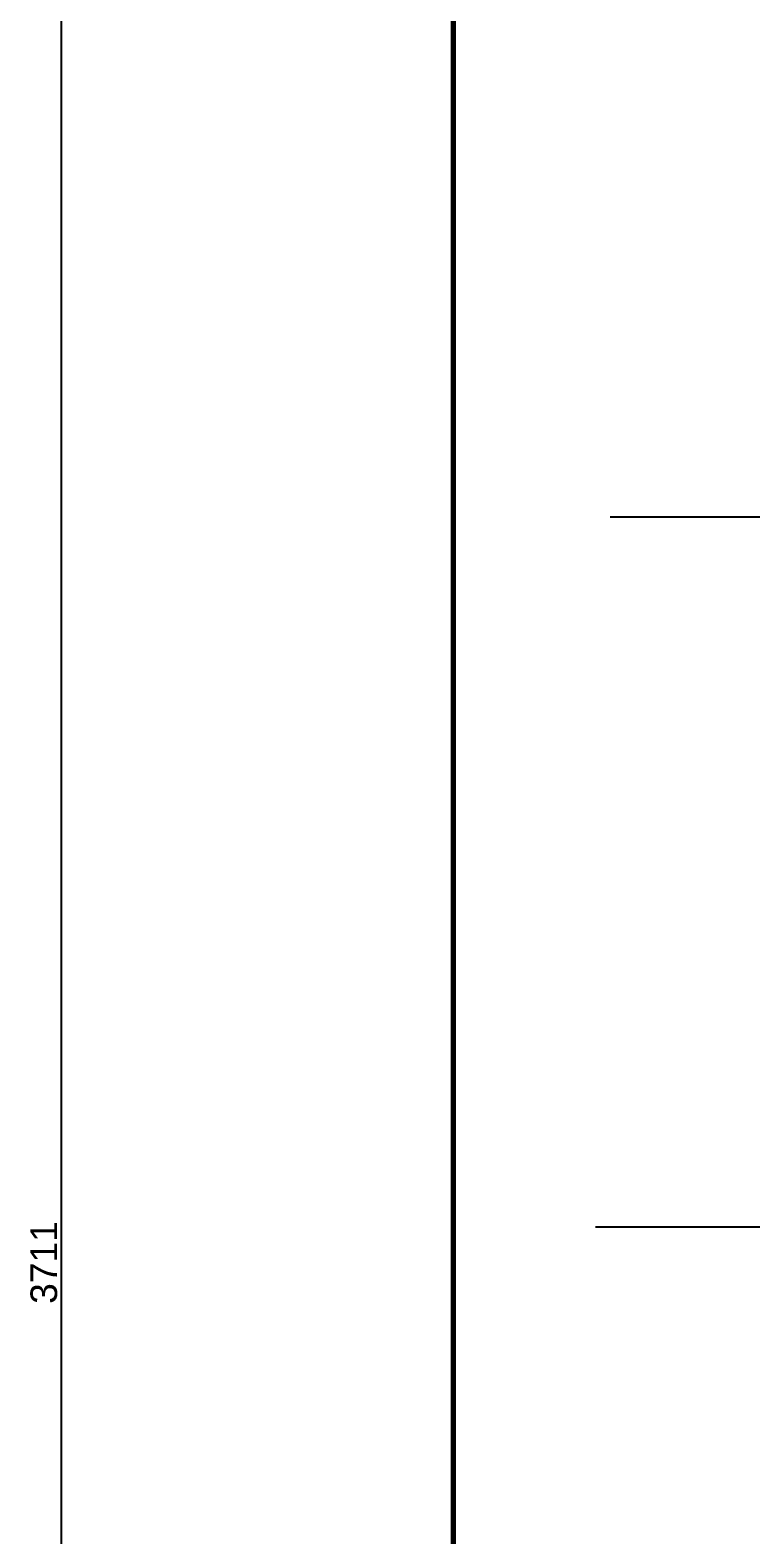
# Model space of a CAD drawing. Extents: x 250879 to 348495, y -51522 to -9360.
# Drawn here: x 301443 to 301850, y -22066 to -21219 of the extents above; entities that cross this region are included whole.
import ezdxf

# ---------------------------------------------------------------- set-up
doc = ezdxf.new("R2010")
doc.units = 0
doc.layers.get('0').update_dxf_attribs({"linetype": 'CONTINUOUS'})
doc.layers.get('DEFPOINTS').update_dxf_attribs({"color": 9, "linetype": 'CONTINUOUS'})
doc.layers.add('AXIS', color=1, linetype='CONTINUOUS')
doc.layers.add('WALL', color=7, linetype='CONTINUOUS')
doc.styles.get("Standard").update_dxf_attribs({"font": 'sanss___.ttf', "height": 15})
doc.dimstyles.new('STANDARD$0', dxfattribs={"dimscale": 0, "dimtxt": 12, "dimasz": 8, "dimexe": 15, "dimexo": 0.0625, "dimgap": 2, "dimtad": 1, "dimdec": 0, "dimzin": 0, "dimdsep": 46, "dimtxsty": 'Standard', "dimblk1": 'ARCHTICK', "dimblk2": 'ARCHTICK', "dimsah": 1, "dimcen": 0.09, "dimdle": 15, "dimclrd": 3, "dimclre": 3, "dimclrt": 3, "dimazin": 0, "dimtfac": 1, "dimtdec": 0, "dimtofl": 0, "dimtmove": 1, "dimatfit": 3, "dimldrblk": 'ARCHTICK', "dimfxl": 1.0455, "dimfxlon": 1, "dimtolj": 1, "dimtzin": 0, "dimarcsym": 0})

# ---------------------------------------------------------------- blocks, each defined once
blk = doc.blocks.new('AXISG')
at = {"layer": 'AXIS'}
for p, q in [((305595.81, -21492.83), (307936.9, -21492.83)), ((305587.52, -21892.83), (307936.9, -21892.83))]:
    blk.add_line(p, q, dxfattribs=at)
blk = doc.blocks.new('_ARCHTICK')
at = {"color": 0, "linetype": 'ByBlock', "const_width": 0.15}
blk.add_lwpolyline([(-0.5, -0.5), (0.5, 0.5)], dxfattribs=at)
blk = doc.blocks.new('*D23')
at = {"layer": 'DEFPOINTS', "color": 0, "linetype": 'Continuous', "transparency": 16777216}
for p in [(157318.42, -32835.69), (157097.41, -36546.69), (157318.42, -36546.69)]:
    blk.add_point(p, dxfattribs=at)
at = {"layer": 'WALL', "color": 3, "linetype": 'Continuous', "lineweight": -2, "transparency": 16777216}
for p, q in [((157097.41, -32820.69), (157097.41, -36561.69)), ((157098.45, -32835.69), (157082.41, -32835.69)), ((157098.45, -36546.69), (157082.41, -36546.69))]:
    blk.add_line(p, q, dxfattribs=at)
at = {"layer": 'WALL', "color": 3, "linetype": 'Continuous', "lineweight": -2, "transparency": 16777216, "xscale": 8, "yscale": 8, "zscale": 8}
for p, rotation in [((157097.41, -32835.69), 90), ((157097.41, -36546.69), 270)]:
    blk.add_blockref('_ARCHTICK', p, dxfattribs=dict(at, rotation=rotation))
at = {"layer": 'WALL', "color": 3, "linetype": 'Continuous', "transparency": 16777216, "insert": (157087.67, -34691.19), "char_height": 15, "attachment_point": 5, "rotation": 90}
blk.add_mtext('\\A1;3711', dxfattribs=at)
blk = doc.blocks.new('site77')
at = {"layer": 'WALL', "linetype": 'Continuous', "const_width": 3}
blk.add_lwpolyline([(159633.42, -32835.69), (157318.42, -32835.69), (157318.42, -36546.69), (159235.42, -36546.69)], dxfattribs=at)
at = {"layer": 'WALL', "linetype": 'Continuous'}
dim = blk.add_linear_dim(base=(157097.41, -36546.69), p1=(157318.42, -32835.69), p2=(157318.42, -36546.69), angle=90, dimstyle='STANDARD$0', override={"dimscale": 1}, dxfattribs=at)
dim.commit()
dim.dimension.update_dxf_attribs({"geometry": '*D23', "text_midpoint": (157087.67, -34691.19)})

msp = doc.modelspace()

# ---------------------------------------------------------------- linework, layer by layer
at = {"layer": 'AXIS'}
msp.add_line((301805.21671, -21892.83296), (304111.36989, -21892.83296), dxfattribs=at)

# ---------------------------------------------------------------- block references
at = {"layer": 'WALL', "linetype": 'Continuous'}
for name, p in [('AXISG', (-3825.53138, 0)), ('site77', (144363.50098, 12778.18974))]:
    msp.add_blockref(name, p, dxfattribs=at)

doc.saveas('drawing.dxf')
